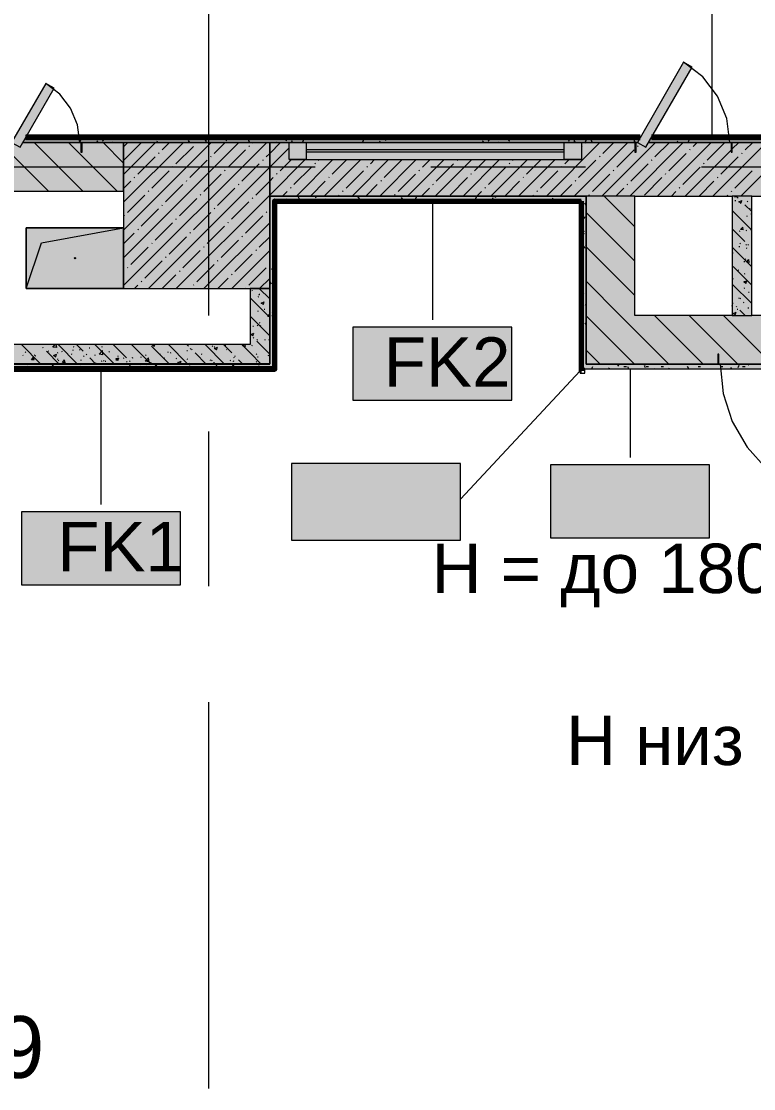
# Model space of a CAD drawing. Header units: millimetres. Extents: x -3817 to 677485, y -22715 to 103890.
# Drawn here: x 25383 to 28391, y 5926 to 10308 of the extents above; entities that cross this region are included whole.
import ezdxf

# ---------------------------------------------------------------- set-up
doc = ezdxf.new("R2010")
doc.units = ezdxf.units.MM
doc.layers.add('PDF _Геометрия', color=7, linetype='Continuous', true_color=0x1d1d1d)
doc.layers.add('PDF _Сплошная заливка', color=7, linetype='Continuous', true_color=0xffffff)
doc.layers.add('PDF _Текст', color=7, linetype='Continuous')
doc.styles.add('PDF GOST-Common', font='arial.ttf')

msp = doc.modelspace()

# ---------------------------------------------------------------- hatches: boundary and pattern name
at = {"layer": 'PDF _Сплошная заливка', "transparency": 33554559}
h = msp.add_hatch(color=256, dxfattribs=at)
h.paths.add_polyline_path([(28953.3, 9811.3), (30803.3, 9811.3), (30803.3, 9831.4), (27971, 9831.4), (27959.5, 9811.3), (28404, 9811.3)], flags=0)
h.paths.add_polyline_path([(27913.3, 9811.3), (27924.8, 9831.4), (25401, 9831.4), (25389.5, 9811.3), (27908.3, 9811.3)], flags=0)
h.paths.add_polyline_path([(32453.3, 9831.4), (32453.3, 9831.4), (33232.3, 9820.2)], flags=0)
h.paths.add_polyline_path([(38594.1, 9811.3), (38733.2, 9811.3), (38733.2, 9831.4), (32453.3, 9831.4), (32453.3, 9811.3), (38233.3, 9811.3)], flags=0)
h.paths.add_polyline_path([(25343.3, 9811.3), (25354.8, 9831.4), (24398, 9831.4), (24398, 9811.3), (25338.3, 9811.3)], flags=0)
h.paths.add_polyline_path([(22153.3, 9811.3), (22753, 9811.3), (22753, 9831.4), (20509.1, 9831.4), (20509.1, 9821.4), (20453.3, 9821.4), (20453.3, 9811.3), (21610.5, 9811.3)], flags=0)
for points in [[(25333.3, 9611.4), (25803.3, 9611.4), (25803.3, 9811.3), (25633.3, 9811.3), (25633.3, 9771.3), (25628.3, 9771.3), (25628.3, 9811.3), (25389.5, 9811.3), (25377.9, 9791.4), (25343.3, 9811.3), (25338.3, 9811.3), (25338.3, 9771.3), (25333.3, 9771.3), (25333.3, 9811.3), (24398, 9811.3), (24398, 9611.4), (25253.3, 9611.4)], [(26403.3, 9591.3), (29453, 9591.3), (29453, 9811.3), (28303.3, 9811.3), (28303.3, 9771.3), (28298.3, 9771.3), (28298.3, 9811.3), (27959.5, 9811.3), (27947.9, 9791.4), (27913.3, 9811.3), (27908.3, 9811.3), (27908.3, 9771.3), (27903.3, 9771.3), (27903.3, 9811.3), (27683.3, 9811.3), (27683.3, 9741.4), (26483.3, 9741.4), (26483.3, 9811.3), (26403.3, 9811.3)], [(27045.3, 9741.4), (27683.3, 9741.4), (27683.3, 9811.3), (26483.3, 9811.3), (26483.3, 9741.4), (26880.5, 9741.4)], [(26423.3, 9571.4), (27683.3, 9571.4), (27683.3, 9591.3), (26403.3, 9591.3), (26403.3, 9571.4)], [(27683.3, 8901.3), (27703.3, 8901.3), (27703.3, 9591.3), (27683.3, 9591.3), (27683.3, 9101.3)], [(28303.3, 9101.3), (28383.3, 9101.3), (28383.3, 9591.3), (28303.3, 9591.3), (28303.3, 9489.8)], [(25686.6, 9211.3), (25803.3, 9211.3), (25803.3, 9461.3), (25403.3, 9461.3), (25403.3, 9211.3)], [(26403.3, 8901.3), (26403.3, 9211.3), (26323.3, 9211.3), (26323.3, 8902.4), (26402.3, 8902.4)], [(28404, 8901.3), (28787.1, 8901.3), (28798.6, 8921.4), (28833.3, 8901.3), (28838.3, 8901.3), (28838.3, 8941.4), (28843.3, 8941.4), (28843.3, 8901.3), (29653, 8901.3), (29653, 9101.3), (27703.3, 9101.3), (27703.3, 8901.3), (28243.3, 8901.3), (28243.3, 8941.4), (28248.3, 8941.4), (28248.3, 8901.3)], [(25803.3, 8901.3), (26323.3, 8901.3), (26323.3, 8981.4), (25253.3, 8981.4), (25253.3, 8901.3), (25686.6, 8901.3)], [(26323.3, 8882.3), (26403.3, 8882.3), (26402.3, 8902.4), (25233.3, 8901.3), (25233.3, 8882.3), (26288.8, 8882.3)]]:
    msp.add_hatch(color=256, dxfattribs=at).paths.add_polyline_path(points)
h = msp.add_hatch(color=256, dxfattribs=at)
h.paths.add_polyline_path([(28821.7, 8881.3), (29633, 8881.3), (29633, 8901.3), (28833.3, 8901.3), (28826.5, 8889.7)], flags=0)
h.paths.add_polyline_path([(27683.3, 8881.3), (28775.5, 8881.3), (28787.1, 8901.3), (27683.3, 8901.3), (27683.3, 8894.7)], flags=0)

# ---------------------------------------------------------------- linework, layer by layer
at = {"layer": 'PDF _Геометрия', "color": 253, "lineweight": 9, "true_color": 0xaaaaaa}
for points in [[(26153.3, 9101), (26153.3, 10688.5)], [(28293.3, 9811.3), (28280.3, 9909.7), (28242.4, 10001.4), (28182, 10080.1), (28103.3, 10140.4)], [(25623.3, 9811.3), (25613.7, 9883.8), (25585.7, 9951.4), (25541.3, 10009.3), (25483.3, 10053.8)], [(27683.3, 9811.3), (26483.3, 9811.3)], [(27613.3, 9781.4), (26553.3, 9781.4)], [(26483.3, 9741.4), (27683.3, 9741.4)], [(27613.3, 9771.3), (26553.3, 9771.3)], [(25001.9, 9711.4), (26589.4, 9711.4)], [(27065.6, 9711.4), (27700.6, 9711.4)], [(28176.9, 9711.4), (29764.4, 9711.4)], [(28253.3, 8901.3), (28265.9, 8780.8), (28303.4, 8665.4), (28364, 8560.4), (28445.2, 8470.3), (28543.3, 8399.1)], [(26153.3, 7989.8), (26153.3, 8624.8)], [(26153.3, 5926), (26153.3, 7513.5)]]:
    msp.add_lwpolyline(points, dxfattribs=at)
at = {"layer": 'PDF _Геометрия', "color": 7, "lineweight": 9}
for points in [[(28220.3, 9831.8), (28220.3, 10408.6)], [(26423.3, 9571.4), (27683.3, 9571.4)], [(27071.8, 9570.8), (27071.8, 9082.9)], [(27903.3, 9591.3), (27703.3, 9591.3)], [(28383.3, 9591.3), (28303.3, 9591.3)], [(25403.3, 9211.3), (25465.8, 9398.8), (25803.3, 9461.3)], [(28303.3, 9101.3), (28383.3, 9101.3)], [(25710.2, 8880.8), (25710.2, 8325)], [(27678.3, 8873.4), (27186.6, 8346)], [(27683.3, 8881.3), (28775.5, 8881.3)], [(27883.4, 8877.3), (27883.4, 8518)]]:
    msp.add_lwpolyline(points, dxfattribs=at)
at = {"layer": 'PDF _Геометрия', "color": 253, "lineweight": 13, "true_color": 0xaaaaaa}
for points in [[(28103.3, 10140.4), (27913.3, 9811.3), (27947.9, 9791.4), (28137.9, 10120.4)], [(25483.3, 10053.8), (25343.3, 9811.3), (25377.9, 9791.4), (25517.9, 10033.8)], [(25628.3, 9771.3), (25633.3, 9771.3), (25633.3, 9811.3), (25628.3, 9811.3)], [(26553.3, 9811.3), (26553.3, 9741.4), (26483.3, 9741.4), (26483.3, 9811.3)], [(27683.3, 9811.3), (27683.3, 9741.4), (27613.3, 9741.4), (27613.3, 9811.3)], [(27908.3, 9771.3), (27908.3, 9811.3), (27903.3, 9811.3), (27903.3, 9771.3)], [(28298.3, 9771.3), (28303.3, 9771.3), (28303.3, 9811.3), (28298.3, 9811.3)], [(28248.3, 8941.4), (28243.3, 8941.4), (28243.3, 8901.3), (28248.3, 8901.3)]]:
    msp.add_lwpolyline(points, close=True, dxfattribs=at)
at = {"layer": 'PDF _Геометрия', "color": 9, "lineweight": 9, "true_color": 0xc0c0c0}
for points in [[(27924.8, 9831.4), (25401, 9831.4)], [(30053, 9611.4), (30803.3, 9611.4), (30803.3, 9811.3), (30803.3, 9831.4), (27971, 9831.4)], [(25233.3, 9591.3), (25233.3, 8902.4), (25233.3, 8882.3), (26403.3, 8882.3), (26423.3, 8882.3), (26423.3, 9570.4)], [(27683.3, 9570.4), (27683.3, 8901.3), (27683.3, 8881.3)]]:
    msp.add_lwpolyline(points, dxfattribs=at)
at = {"layer": 'PDF _Геометрия', "color": 231, "lineweight": 70, "true_color": 0xff80c0}
for points in [[(25401, 9831.4), (27924.8, 9831.4)], [(27925.4, 9832.4), (25401.6, 9832.4)], [(27971, 9831.4), (30803.3, 9831.4), (30803.3, 9832.4), (27971.6, 9832.4)], [(24398, 9591.3), (24398, 9590.3), (25232.3, 9590.3), (25232.3, 8881.3), (25232.3, 8880.3), (26423.3, 8880.3), (26424.3, 8880.3), (26424.3, 9570.4), (26423.3, 9570.4), (26423.3, 8881.3), (25233.3, 8881.3), (25233.3, 9591.3)], [(27682.3, 9570.4), (27682.3, 8873.4), (27683.3, 8873.4)], [(27683.3, 8881.3), (27683.3, 9570.4)]]:
    msp.add_lwpolyline(points, dxfattribs=at)
at = {"layer": 'PDF _Геометрия', "color": 253, "lineweight": 9, "true_color": 0x9b9b9b}
for points in [[(25422.1, 9831.4), (25418.5, 9825.2)], [(25610.4, 9823.6), (25606, 9831.4)], [(25627.6, 9821.6), (25622.6, 9812.9)], [(25678.4, 9827.7), (25676.3, 9831.4)], [(25695.7, 9817.6), (25692.1, 9811.3)], [(25720.1, 9816.6), (25715.1, 9825.3)], [(25774, 9831.4), (25773.9, 9831.2)], [(25844.4, 9831.4), (25842, 9827.1)], [(25856.1, 9824.7), (25852.3, 9831.4)], [(26033.8, 9821.7), (26028.8, 9830.4)], [(26075, 9811.3), (26070.5, 9819.3)], [(26143.5, 9814.7), (26138.5, 9823.4)], [(26228.8, 9826.5), (26223.8, 9817.8)], [(26266.8, 9831.4), (26265.4, 9829)], [(26321.2, 9811.7), (26316.2, 9820.4)], [(26415.7, 9831), (26415.4, 9831.4)], [(26474.5, 9825.4), (26469.5, 9816.7)], [(26497.4, 9811.3), (26493.9, 9817.4)], [(26542.6, 9821.4), (26537.5, 9812.6)], [(26689.1, 9831.4), (26688.8, 9830.9)], [(26788.3, 9820.3), (26783.3, 9811.5)], [(26839.1, 9829.1), (26837.8, 9831.4)], [(26880.7, 9817.9), (26875.7, 9826.7)], [(27075.7, 9830.3), (27070.6, 9821.6)], [(27194.5, 9823.1), (27189.7, 9831.4)], [(27262.5, 9827.2), (27260.1, 9831.4)], [(27279.8, 9818.1), (27275.9, 9811.3)], [(27304.2, 9816), (27299.1, 9824.8)], [(27321.4, 9829.2), (27316.4, 9820.5)], [(27389.4, 9825.1), (27384.4, 9816.4)], [(27440.2, 9824.2), (27436.1, 9831.4)], [(27617.9, 9821.2), (27612.9, 9829.9)], [(27635.2, 9824.1), (27630.1, 9815.3)], [(27658.8, 9811.3), (27654.5, 9818.8)], [(27703.2, 9820), (27698.2, 9811.3)], [(27727.6, 9814.2), (27722.6, 9822.9)], [(27905.2, 9811.3), (27900.3, 9819.9)], [(27920.9, 9831.4), (27917.5, 9825.4)], [(27999.7, 9830.5), (27999.2, 9831.4)], [(28081.2, 9811.3), (28078, 9816.9)], [(28126.6, 9821.9), (28121.6, 9813.2)], [(28167.3, 9831.4), (28163.2, 9824.3)], [(28236.3, 9828.9), (28231.3, 9820.2)], [(25758.3, 9811.3), (25756.7, 9814.1)], [(25941.4, 9816.5), (25938.5, 9811.3)], [(26009.4, 9812.4), (26008.9, 9811.3)], [(26180.6, 9811.3), (26180.1, 9812.2)], [(26432.9, 9814.3), (26431.2, 9811.3)], [(26856.3, 9816.2), (26853.5, 9811.3)], [(27342.1, 9811.3), (27340.8, 9813.6)], [(27764.4, 9811.3), (27764.2, 9811.7)], [(26405.4, 9583.8), (26403.3, 9580.1)], [(26473.4, 9579.7), (26468.6, 9571.4)], [(26484.8, 9589.3), (26483.6, 9591.3)], [(26526.4, 9578.2), (26521.4, 9586.9)], [(26594.4, 9582.3), (26589.4, 9591)], [(26620.9, 9591.3), (26619.7, 9589.2)], [(26635.9, 9571.4), (26631.1, 9579.8)], [(26719.2, 9578.6), (26715, 9571.4)], [(26772.1, 9579.3), (26767.1, 9588)], [(26787.2, 9574.5), (26785.4, 9571.4)], [(26949.9, 9576.3), (26944.8, 9585)], [(26987.9, 9571.4), (26986.5, 9573.8)], [(27006.5, 9588.7), (27001.5, 9580)], [(27043.3, 9591.3), (27043.1, 9591.1)], [(27058.3, 9571.4), (27054.5, 9577.9)], [(27210.6, 9576.4), (27207.7, 9571.4)], [(27234.3, 9571.4), (27232.2, 9574.9)], [(27252.3, 9587.6), (27247.2, 9578.9)], [(27320.3, 9583.5), (27315.3, 9574.8)], [(27331.7, 9585.6), (27328.3, 9591.3)], [(27410.2, 9571.4), (27409.9, 9571.9)], [(27566, 9582.4), (27561, 9573.7)], [(27634.1, 9578.3), (27630, 9571.4)], [(27645.4, 9590.7), (27645.1, 9591.3)], [(27683.3, 9561.8), (27685.3, 9561.8)], [(27702.3, 9553.2), (27697.3, 9561.9)], [(26405.6, 9543.6), (26403.3, 9547.7)], [(26403.3, 9531.4), (26405.2, 9531.4)], [(27691.1, 9511.5), (27686.1, 9520.3)], [(26423.3, 9492.8), (26422.7, 9491.8)], [(27698, 9506.2), (27693, 9497.5)], [(26423.3, 9452), (26419.9, 9457.9)], [(27683.3, 9439.9), (27685.3, 9439.9)], [(27693.9, 9438.2), (27688.9, 9429.5)], [(27695.2, 9443.5), (27690.2, 9452.2)], [(26403.3, 9409.4), (26405.2, 9409.4)], [(27699.3, 9375.5), (27694.3, 9384.2)], [(27703.3, 9393.4), (27700.1, 9387.8)], [(26404.3, 9338.1), (26403.3, 9336.3)], [(27683.3, 9348.5), (27685.3, 9348.5)], [(27688.2, 9333.8), (27683.3, 9342.3)], [(26415.5, 9296.4), (26410.4, 9287.7)], [(26403.3, 9287.5), (26405.2, 9287.5)], [(26410.8, 9229.9), (26405.7, 9238.6)], [(27683.3, 9226.5), (27685.3, 9226.5)], [(26403.3, 9196.1), (26405.2, 9196.1)], [(26422.5, 9186.7), (26417.5, 9178)], [(27685.2, 9156.1), (27683.3, 9159.4)], [(27692.8, 9192.4), (27687.8, 9183.7)], [(26418.4, 9118.7), (26413.4, 9110)], [(27703.3, 9149.5), (27699, 9142.1)], [(26403.3, 9074.1), (26405.2, 9074.1)], [(26418.9, 9093.8), (26413.9, 9102.5)], [(27683.3, 9104.6), (27685.3, 9104.6)], [(27703.3, 9063.8), (27699.5, 9070.4)], [(27683.3, 9013.2), (27685.3, 9013.2)], [(26403.3, 8952.2), (26405.2, 8952.2)], [(25474.6, 8900.6), (25473.6, 8902.4)], [(25516.3, 8889.4), (25511.2, 8898.1)], [(25624.8, 8902.4), (25622.3, 8898)], [(25830, 8894.6), (25825.6, 8902.4)], [(25871.2, 8902.4), (25868.1, 8896.9)], [(25898.1, 8898.7), (25895.9, 8902.4)], [(25941.1, 8901.6), (25936.1, 8892.9)], [(26075.8, 8895.7), (26071.9, 8902.4)], [(26186.9, 8900.5), (26181.8, 8891.8)], [(26253.5, 8892.7), (26248.5, 8901.4)], [(27837.6, 8892.2), (27832.5, 8900.9)], [(27876.7, 8901.3), (27875.6, 8899.3)], [(27947.1, 8901.3), (27943.6, 8895.3)], [(28369.5, 8901.3), (28367, 8897.1)], [(25408, 8892.6), (25403, 8883.9)], [(25480.7, 8891.3), (25490.8, 8891.3)], [(25572.1, 8891.3), (25582.2, 8891.3)], [(25663.6, 8891.3), (25673.6, 8891.3)], [(25789.8, 8883.3), (25789.2, 8882.3)], [(25831.5, 8894.5), (25826.4, 8885.8)], [(25846.5, 8891.3), (25856.5, 8891.3)], [(25939.7, 8887.5), (25934.7, 8896.2)], [(25937.9, 8891.3), (25948, 8891.3)], [(25977.9, 8882.3), (25976.3, 8885.1)], [(25998.9, 8891.3), (26008.9, 8891.3)], [(26151.3, 8891.3), (26161.3, 8891.3)], [(26242.7, 8891.3), (26252.8, 8891.3)], [(26254.9, 8896.4), (26249.9, 8887.7)], [(26294.6, 8882.3), (26290.1, 8890.2)], [(26334.1, 8891.3), (26344.2, 8891.3)], [(26363.2, 8885.6), (26358.1, 8894.3)], [(26400.2, 8882.3), (26399.8, 8883.2)], [(27683.3, 8891.3), (27685.3, 8891.3)], [(27729.3, 8889.8), (27724.4, 8881.3)], [(27797.3, 8885.7), (27794.8, 8881.3)], [(27858.1, 8891.3), (27868.2, 8891.3)], [(27879, 8881.3), (27874.2, 8889.7)], [(27947.2, 8885.1), (27942.2, 8893.8)], [(27949.6, 8891.3), (27959.6, 8891.3)], [(27984.6, 8881.3), (27983.8, 8882.7)], [(28010.5, 8891.3), (28020.6, 8891.3)], [(28043.1, 8884.6), (28041.2, 8881.3)], [(28124.9, 8882.1), (28119.9, 8890.8)], [(28162.9, 8891.3), (28173, 8891.3)], [(28254.4, 8891.3), (28264.4, 8891.3)], [(28301.3, 8881.3), (28297.6, 8887.8)], [(28330.4, 8894.7), (28325.4, 8886)], [(28345.8, 8891.3), (28355.9, 8891.3)]]:
    msp.add_lwpolyline(points, dxfattribs=at)
at = {"layer": 'PDF _Геометрия', "color": 9, "lineweight": 9, "true_color": 0xc0c0c0}
for points in [[(25233.3, 9611.4), (25253.3, 9611.4), (25253.3, 8981.4), (25253.3, 8901.3), (26323.3, 8901.3), (26403.3, 8901.3), (26403.3, 9211.3), (26323.3, 9211.3), (26323.3, 8981.4), (25333.3, 8981.4), (25333.3, 9611.4), (25803.3, 9611.4), (25803.3, 9811.3), (25389.5, 9811.3), (26403.3, 9811.3), (26403.3, 9591.3), (26403.3, 9571.4), (26403.3, 8902.4), (25253.3, 8902.4), (25253.3, 9611.4)], [(27703.3, 8901.3), (28787.1, 8901.3), (27703.3, 8901.3), (27703.3, 9591.3), (27683.3, 9591.3), (27703.3, 9591.3), (27703.3, 9101.3)], [(27903.3, 9591.3), (28303.3, 9591.3), (28303.3, 9101.3), (27903.3, 9101.3)], [(28953.3, 9101.3), (28383.3, 9101.3), (28383.3, 9591.3), (28953.3, 9591.3)]]:
    msp.add_lwpolyline(points, close=True, dxfattribs=at)
at = {"layer": 'PDF _Геометрия', "lineweight": 9}
for points in [[(25635.9, 9611.4), (25435.9, 9811.3)], [(25777.3, 9611.4), (25577.3, 9811.3)], [(25803.3, 9726.8), (25718.7, 9811.3)], [(25803.3, 9793.7), (25820.9, 9811.3)], [(25803.3, 9679.7), (25934.9, 9811.3)], [(25803.3, 9565.6), (26049, 9811.3)], [(25803.3, 9451.6), (26163, 9811.3)], [(25803.3, 9337.5), (26277.1, 9811.3)], [(25803.3, 9223.5), (26391.1, 9811.3)], [(25804.6, 9738), (25875.8, 9809.3)], [(25905.2, 9211.3), (26403.3, 9709.4), (26483.3, 9789.4)], [(25961.4, 9780.7), (25992, 9811.3)], [(26018.4, 9723.7), (26089.7, 9795)], [(26103.9, 9809.3), (26106, 9811.3)], [(26175.2, 9766.5), (26220.1, 9811.3)], [(26232.2, 9709.5), (26303.5, 9780.7)], [(26317.8, 9795), (26320.1, 9797.4)], [(26332, 9809.3), (26334.1, 9811.3)], [(26389.1, 9752.2), (26403.3, 9766.4), (26448.2, 9811.3)], [(27539.7, 9591.3), (27759.7, 9811.3)], [(27653.8, 9591.3), (27873.8, 9811.3)], [(27683.3, 9791.9), (27686.4, 9795)], [(27700.6, 9809.3), (27702.7, 9811.3)], [(27767.8, 9591.3), (27987.8, 9811.3)], [(27771.9, 9766.5), (27816.8, 9811.3)], [(27828.9, 9709.5), (27900.2, 9780.7)], [(27881.9, 9591.3), (28101.9, 9811.3)], [(27914.5, 9795), (27916.8, 9797.4)], [(27985.7, 9752.2), (28044.9, 9811.3)], [(27995.9, 9591.3), (28215.9, 9811.3)], [(28110, 9591.3), (28298.3, 9779.6)], [(28128.3, 9780.7), (28130.7, 9783.1)], [(28142.6, 9795), (28158.9, 9811.3)], [(28199.6, 9738), (28270.9, 9809.3)], [(28224, 9591.3), (28444, 9811.3)], [(28303.3, 9784.6), (28330, 9811.3)], [(28338.1, 9591.3), (28558.1, 9811.3)], [(28356.4, 9780.7), (28387, 9811.3)], [(25494.4, 9611.4), (25334.4, 9771.3)], [(25861.6, 9681), (25932.9, 9752.2)], [(25947.1, 9766.5), (25949.5, 9768.9)], [(26019.2, 9211.3), (26403.3, 9595.4), (26549.2, 9741.4)], [(26075.4, 9666.7), (26146.7, 9738)], [(26161, 9752.2), (26163.3, 9754.6)], [(26374.8, 9738), (26377.2, 9740.4)], [(26446.1, 9695.2), (26492.2, 9741.4)], [(26513.3, 9591.3), (26663.3, 9741.4)], [(26602.9, 9738), (26606.3, 9741.4)], [(26627.3, 9591.3), (26777.3, 9741.4)], [(26659.9, 9681), (26720.3, 9741.4)], [(26741.4, 9591.3), (26891.4, 9741.4)], [(26816.7, 9723.7), (26834.4, 9741.4)], [(26855.4, 9591.3), (27005.4, 9741.4)], [(26873.8, 9666.7), (26945, 9738)], [(26969.5, 9591.3), (27119.5, 9741.4)], [(27030.6, 9709.5), (27062.5, 9741.4)], [(27083.5, 9591.3), (27233.5, 9741.4)], [(27173.1, 9738), (27175.5, 9740.4)], [(27197.6, 9591.3), (27347.6, 9741.4)], [(27244.4, 9695.2), (27290.6, 9741.4)], [(27311.6, 9591.3), (27461.6, 9741.4)], [(27401.2, 9738), (27404.6, 9741.4)], [(27425.7, 9591.3), (27575.7, 9741.4)], [(27458.3, 9681), (27518.7, 9741.4)], [(27615.1, 9723.7), (27632.7, 9741.4)], [(27672.1, 9666.7), (27743.4, 9738)], [(27757.6, 9752.2), (27760, 9754.6)], [(27971.5, 9738), (27973.9, 9740.4)], [(28042.8, 9695.2), (28114, 9766.5)], [(28256.6, 9681), (28327.9, 9752.2)], [(28342.1, 9766.5), (28344.5, 9768.9)], [(25918.6, 9623.9), (25989.9, 9695.2)], [(26004.1, 9709.5), (26006.5, 9711.8)], [(26218, 9695.2), (26220.4, 9697.6)], [(26289.3, 9652.4), (26360.5, 9723.7)], [(26503.1, 9638.2), (26574.4, 9709.5)], [(26588.6, 9723.7), (26591, 9726.1)], [(26716.9, 9623.9), (26788.2, 9695.2)], [(26802.5, 9709.5), (26804.9, 9711.8)], [(27016.3, 9695.2), (27018.7, 9697.6)], [(27087.6, 9652.4), (27158.9, 9723.7)], [(27301.4, 9638.2), (27372.7, 9709.5)], [(27387, 9723.7), (27389.4, 9726.1)], [(27515.3, 9623.9), (27586.6, 9695.2)], [(27600.8, 9709.5), (27603.2, 9711.8)], [(27814.7, 9695.2), (27817, 9697.6)], [(27886, 9652.4), (27957.2, 9723.7)], [(28099.8, 9638.2), (28171.1, 9709.5)], [(28185.3, 9723.7), (28187.7, 9726.1)], [(28313.6, 9623.9), (28384.9, 9695.2)], [(25803.3, 9622.6), (25833.1, 9652.4)], [(25847.3, 9666.7), (25849.7, 9669.1)], [(26061.2, 9652.4), (26063.5, 9654.8)], [(26132.4, 9609.7), (26203.7, 9681)], [(26346.3, 9595.4), (26403.3, 9652.4), (26417.6, 9666.7)], [(26431.8, 9681), (26434.2, 9683.3)], [(26570.3, 9591.3), (26631.4, 9652.4)], [(26645.7, 9666.7), (26648, 9669.1)], [(26859.5, 9652.4), (26861.9, 9654.8)], [(26930.8, 9609.7), (27002.1, 9681)], [(27144.6, 9595.4), (27215.9, 9666.7)], [(27230.2, 9681), (27232.5, 9683.3)], [(27368.7, 9591.3), (27429.8, 9652.4)], [(27444, 9666.7), (27446.4, 9669.1)], [(27657.9, 9652.4), (27660.2, 9654.8)], [(27729.1, 9609.7), (27800.4, 9681)], [(27943, 9595.4), (28014.3, 9666.7)], [(28028.5, 9681), (28030.9, 9683.3)], [(28167, 9591.3), (28228.1, 9652.4)], [(28242.4, 9666.7), (28244.7, 9669.1)], [(25904.3, 9609.7), (25906.7, 9612)], [(25975.6, 9566.9), (26046.9, 9638.2)], [(26118.2, 9595.4), (26120.6, 9597.8)], [(26189.5, 9552.7), (26260.7, 9623.9)], [(26275, 9638.2), (26277.4, 9640.6)], [(26456.3, 9591.3), (26474.6, 9609.7)], [(26488.8, 9623.9), (26491.2, 9626.3)], [(26702.7, 9609.7), (26705.1, 9612)], [(26798.4, 9591.3), (26845.3, 9638.2)], [(26916.5, 9595.4), (26918.9, 9597.8)], [(27026.5, 9591.3), (27059.1, 9623.9)], [(27073.3, 9638.2), (27075.7, 9640.6)], [(27254.6, 9591.3), (27272.9, 9609.7)], [(27287.2, 9623.9), (27289.6, 9626.3)], [(27501, 9609.7), (27503.4, 9612)], [(27596.8, 9591.3), (27643.6, 9638.2)], [(27714.9, 9595.4), (27717.2, 9597.8)], [(27824.9, 9591.3), (27857.4, 9623.9)], [(27871.7, 9638.2), (27874.1, 9640.6)], [(28053, 9591.3), (28071.3, 9609.7)], [(28085.5, 9623.9), (28087.9, 9626.3)], [(28299.4, 9609.7), (28301.7, 9612)], [(25818.8, 9524.1), (25890.1, 9595.4)], [(25961.4, 9552.7), (25963.7, 9555)], [(26032.7, 9509.9), (26103.9, 9581.2)], [(26246.5, 9495.6), (26317.8, 9566.9)], [(26332, 9581.2), (26334.4, 9583.5)], [(26684.4, 9591.3), (26688.4, 9595.4)], [(27482.7, 9591.3), (27486.8, 9595.4)], [(27903.3, 9465.3), (27777.2, 9591.3)], [(28281.1, 9591.3), (28285.1, 9595.4)], [(25804.6, 9509.9), (25806.9, 9512.3)], [(25875.8, 9467.1), (25947.1, 9538.4)], [(26089.7, 9452.9), (26161, 9524.1)], [(26175.2, 9538.4), (26177.6, 9540.8)], [(26389.1, 9524.1), (26391.4, 9526.5)], [(27903.3, 9323.8), (27703.3, 9523.8)], [(25932.9, 9410.1), (26004.1, 9481.4)], [(26018.4, 9495.6), (26020.8, 9498)], [(26133.3, 9211.3), (26403.3, 9481.3)], [(26146.7, 9395.8), (26218, 9467.1)], [(26232.2, 9481.4), (26234.6, 9483.7)], [(26303.5, 9438.6), (26374.8, 9509.9)], [(25803.3, 9394.5), (25847.3, 9438.6)], [(25861.6, 9452.9), (25863.9, 9455.2)], [(25989.9, 9353.1), (26061.2, 9424.3)], [(26075.4, 9438.6), (26077.8, 9441)], [(26289.3, 9424.3), (26291.6, 9426.7)], [(26360.5, 9381.6), (26403.3, 9424.3)], [(25833.1, 9310.3), (25904.3, 9381.6)], [(25918.6, 9395.8), (25921, 9398.2)], [(26132.4, 9381.6), (26134.8, 9383.9)], [(26203.7, 9338.8), (26275, 9410.1)], [(27903.3, 9182.4), (27703.3, 9382.4)], [(25975.6, 9338.8), (25978, 9341.2)], [(26046.9, 9296), (26118.2, 9367.3)], [(26247.3, 9211.3), (26403.3, 9367.3)], [(26260.7, 9281.8), (26332, 9353.1)], [(26346.3, 9367.3), (26348.7, 9369.7)], [(25818.8, 9296), (25821.2, 9298.4)], [(25890.1, 9253.3), (25961.4, 9324.6)], [(26103.9, 9239), (26175.2, 9310.3)], [(26189.5, 9324.6), (26191.8, 9326.9)], [(26317.8, 9224.8), (26389.1, 9296)], [(25803.3, 9280.5), (25804.6, 9281.8)], [(25962.2, 9211.3), (26018.4, 9267.5)], [(26032.7, 9281.8), (26035, 9284.2)], [(26190.3, 9211.3), (26232.2, 9253.3)], [(26246.5, 9267.5), (26248.9, 9269.9)], [(26361.4, 9211.3), (26403.3, 9253.2)], [(25848.2, 9211.3), (25861.6, 9224.8)], [(25875.8, 9239), (25878.2, 9241.4)], [(26089.7, 9224.8), (26092, 9227.1)], [(26304.4, 9211.3), (26305.9, 9212.9)], [(28042.9, 8901.3), (27842.9, 9101.3), (27703.3, 9241)], [(27901.5, 8901.3), (27703.3, 9099.6)], [(28184.3, 8901.3), (27984.3, 9101.3)], [(28325.8, 8901.3), (28125.8, 9101.3)], [(28467.2, 8901.3), (28267.2, 9101.3)], [(27760.1, 8901.3), (27703.3, 8958.2)]]:
    msp.add_lwpolyline(points, dxfattribs=at)
at = {"layer": 'PDF _Геометрия', "color": 7, "lineweight": 9}
for points in [[(26403.3, 9811.3), (25803.3, 9811.3), (25803.3, 9211.3), (26403.3, 9211.3)], [(27913.3, 9811.3), (26403.3, 9811.3)], [(29453, 9811.3), (27959.5, 9811.3)], [(26403.3, 9591.3), (27683.3, 9591.3)], [(25803.3, 9461.3), (25803.3, 9211.3), (25403.3, 9211.3), (25403.3, 9461.3)], [(25803.3, 9461.3), (25403.3, 9461.3), (25403.3, 9211.3), (25803.3, 9211.3)], [(27398.4, 9052.8), (26745.3, 9052.8), (26745.3, 8752.8), (27398.4, 8752.8)], [(27186.6, 8493.5), (26492.6, 8493.5), (26492.6, 8178.2), (27186.6, 8178.2)], [(27186.6, 8493.5), (26492.6, 8493.5), (26492.6, 8178.2), (27186.6, 8178.2)], [(28210, 8487.9), (27556.9, 8487.9), (27556.9, 8187.9), (28210, 8187.9)], [(26036.7, 8294.9), (25383.6, 8294.9), (25383.6, 7994.9), (26036.7, 7994.9)]]:
    msp.add_lwpolyline(points, close=True, dxfattribs=at)
at = {"layer": 'PDF _Геометрия', "color": 96, "lineweight": 9, "true_color": 0x008000}
msp.add_lwpolyline([(27683.3, 9570.4), (27683.3, 9571.4), (26423.3, 9571.4), (26423.3, 9570.4)], dxfattribs=at)
at = {"layer": 'PDF _Геометрия', "color": 96, "lineweight": 70, "true_color": 0x008000}
msp.add_lwpolyline([(26423.3, 9570.4), (27682.3, 9570.4)], dxfattribs=at)
at = {"layer": 'PDF _Геометрия', "color": 231, "lineweight": 9, "true_color": 0xff80c0}
msp.add_lwpolyline([(27683.3, 9570.4), (27682.3, 9570.4)], dxfattribs=at)
at = {"layer": 'PDF _Геометрия', "color": 252, "lineweight": 9, "true_color": 0x878787}
for points in [[(28323.6, 9586.4), (28313, 9587.3), (28316.3, 9591.3)], [(28314.1, 9573), (28317.4, 9573.4)], [(28327.4, 9583), (28319.1, 9591.3)], [(28323.6, 9586.4), (28322.7, 9591.3)], [(28339.3, 9561.8), (28330.5, 9567.8), (28342.9, 9572.5)], [(28335.9, 9563.8), (28338.8, 9562)], [(28339.3, 9561.8), (28342.9, 9572.5)], [(28342.5, 9567.9), (28340, 9570.4)], [(28383.3, 9527.1), (28355.1, 9555.3)], [(28364.9, 9567.7), (28367.5, 9569.7)], [(28383.3, 9451.7), (28303.3, 9531.7)], [(28362.7, 9508.5), (28365.4, 9510.5)], [(28373.4, 9539.9), (28376.3, 9538.1)], [(28379.6, 9517.7), (28382.9, 9518.1)], [(28303.3, 9471.7), (28303.4, 9471.6)], [(28355.1, 9404.5), (28303.3, 9456.3)], [(28332.8, 9447.5), (28336.2, 9448)], [(28348.3, 9452.7), (28337.6, 9453.6), (28346.2, 9463.8)], [(28348.3, 9452.6), (28346.2, 9463.8)], [(28360.6, 9449.3), (28363.2, 9451.3)], [(28377.4, 9453.4), (28380.7, 9453.8)], [(28383.3, 9300.8), (28303.3, 9380.8)], [(28330.6, 9383.3), (28333.9, 9383.7)], [(28334.9, 9397.5), (28337.3, 9395.2)], [(28358.4, 9390.1), (28361.1, 9392.2)], [(28360.9, 9378.6), (28363.7, 9376.8)], [(28370.1, 9389.4), (28367.6, 9391.9)], [(28303.4, 9358.7), (28306.3, 9356.9)], [(28383.3, 9376.3), (28382.7, 9376.8)], [(28382.7, 9225.9), (28307.3, 9301.4)], [(28351.1, 9322), (28354.5, 9322.4)], [(28356.2, 9330.9), (28358.9, 9333)], [(28372.9, 9318.9), (28362.3, 9319.9), (28370.9, 9330.1)], [(28372.9, 9318.9), (28370.9, 9330.1)], [(28304.4, 9251.9), (28307.7, 9252.3)], [(28325.5, 9288.2), (28328.3, 9286.4)], [(28354.1, 9271.7), (28356.7, 9273.8)], [(26329.5, 9204.5), (26331.9, 9202.2)], [(26403.3, 9168.6), (26360.5, 9211.3)], [(28383.3, 9149.9), (28303.3, 9229.9)], [(28358.9, 9232.3), (28350.1, 9238.3), (28362.5, 9243.1)], [(28351.9, 9212.5), (28354.6, 9214.6)], [(28358.9, 9232.3), (28362.5, 9243.1)], [(26398.8, 9097.7), (26323.4, 9173.1)], [(26356.6, 9177.3), (26359.3, 9179.3)], [(26357.2, 9187.2), (26360, 9185.4)], [(26360.1, 9187.8), (26363.4, 9188.2)], [(28328.4, 9173.5), (28331.2, 9171.7)], [(28334.3, 9172.4), (28336.8, 9170.1)], [(28369.9, 9196.5), (28373.2, 9197)], [(26354.5, 9118.1), (26357.1, 9120.1)], [(26377.6, 9145.7), (26368.8, 9151.7), (26381.2, 9156.5)], [(26377.6, 9145.7), (26381.2, 9156.5)], [(26380.7, 9126.5), (26384, 9127)], [(28307.3, 9150.5), (28303.3, 9154.5)], [(28304, 9135.3), (28303.3, 9141.4)], [(28303.3, 9135.4), (28304, 9135.3)], [(28322.4, 9135.4), (28319.9, 9137.9)], [(28323.1, 9126.4), (28326.4, 9126.8)], [(28356.4, 9101.3), (28334.9, 9122.9)], [(28349.8, 9153.4), (28352.4, 9155.4)], [(28367.6, 9132.3), (28370.9, 9132.7)], [(26403.3, 9017.8), (26323.3, 9097.8)], [(26323.3, 9097.3), (26324.6, 9096.1)], [(26323.3, 9095.9), (26325.4, 9094.5)], [(26360.1, 9072.4), (26362.9, 9070.6)], [(26403.3, 9096.5), (26395.8, 9097.2), (26403.3, 9106)], [(28315.7, 9103.4), (28306.8, 9109.4), (28319.3, 9114.2)], [(28315.7, 9103.4), (28319.3, 9114.1)], [(28350.4, 9103), (28352.9, 9101.3)], [(26333.9, 9056.4), (26337.2, 9056.9)], [(26352.3, 9058.9), (26355, 9061)], [(26364.7, 9059.3), (26367.2, 9057.1)], [(26323.4, 9022.3), (26323.3, 9022.4)], [(26334.3, 9016.8), (26325.5, 9022.8), (26338, 9027.6)], [(26334.4, 9016.8), (26338, 9027.5)], [(26338.4, 9007.2), (26335.9, 9009.7)], [(26350.2, 8999.7), (26352.8, 9001.8)], [(26403.3, 8942.4), (26351, 8994.6)], [(26382.1, 9001.9), (26385, 9000.1)], [(26399.4, 9001.1), (26402.7, 9001.5)], [(25463.6, 8901.3), (25383.6, 8981.4)], [(25398.4, 8951.2), (25401.2, 8949.4)], [(25473.5, 8967), (25471, 8969.5)], [(25539.1, 8901.3), (25486, 8954.4)], [(25492.6, 8956), (25495.1, 8953.7)], [(25493.3, 8947.2), (25496.1, 8945.4)], [(25528.3, 8968.9), (25512.5, 8971.3), (25522.2, 8981.4)], [(25515.7, 8936.6), (25528.1, 8941.3)], [(25524.5, 8930.6), (25528.1, 8941.3)], [(25528.4, 8968.9), (25526.9, 8981.4)], [(25532, 8947.2), (25534.7, 8949.3)], [(25614.5, 8901.3), (25534.5, 8981.4)], [(25549.6, 8953.2), (25553, 8953.6)], [(25588.2, 8943.2), (25591, 8941.4)], [(25594.1, 8959), (25597.5, 8959.5)], [(25596.3, 8973.8), (25598.8, 8971.5)], [(25636.9, 8954.4), (25609.9, 8981.4)], [(25621.8, 8958.6), (25624.5, 8960.6)], [(25652, 8939.3), (25649.5, 8941.8)], [(25661.5, 8967.9), (25664.8, 8968.3)], [(25765.3, 8901.3), (25685.3, 8981.4)], [(25718.1, 8939.4), (25702.3, 8941.9), (25716.1, 8956.3)], [(25714.1, 8971.9), (25716.8, 8974)], [(25718.1, 8939.4), (25716.1, 8956.3)], [(25742.6, 8952.5), (25745.1, 8950.3)], [(25815.4, 8926.7), (25760.8, 8981.4)], [(25916.2, 8901.3), (25836.2, 8981.4)], [(25846.3, 8970.3), (25848.8, 8968.1)], [(25991.7, 8901.3), (25918.5, 8974.5)], [(25929.4, 8973.7), (25920.6, 8979.7), (25925, 8981.4)], [(25929.4, 8973.7), (25932, 8981.4)], [(25951.1, 8942.1), (25954.5, 8942.5)], [(25985.4, 8950), (25988.1, 8952)], [(26067.1, 8901.3), (25987.1, 8981.4)], [(25995.6, 8947.9), (25999, 8948.4)], [(26069.4, 8974.5), (26062.6, 8981.4)], [(26063, 8956.8), (26066.3, 8957.2)], [(26076.7, 8962.5), (26079.4, 8964.5)], [(26084.5, 8959.4), (26082, 8961.9)], [(26142.6, 8901.3), (26097.1, 8946.8)], [(26121.6, 8943.7), (26124, 8941.5)], [(26217.9, 8901.3), (26137.9, 8981.4)], [(26166.5, 8973.9), (26169.2, 8975.9)], [(26175.3, 8971.6), (26178.6, 8972)], [(26185, 8959.5), (26176.1, 8965.4), (26188.6, 8970.2)], [(26185, 8959.4), (26188.6, 8970.2)], [(26247.9, 8946.8), (26213.4, 8981.4)], [(26219.8, 8977.4), (26223.1, 8977.9)], [(26225.3, 8961.5), (26227.7, 8959.2)], [(26368.8, 8901.3), (26323.3, 8946.9), (26288.8, 8981.4)], [(26303.6, 8973.6), (26293, 8974.6), (26298.7, 8981.4)], [(26303.6, 8973.6), (26302.2, 8981.4)], [(26328.9, 8979.3), (26331.4, 8977)], [(26348, 8940.5), (26350.7, 8942.6)], [(25388.9, 8938.2), (25391.4, 8935.9)], [(25435.6, 8918), (25425, 8918.9), (25433.5, 8929.2)], [(25435.6, 8918), (25433.5, 8929.1)], [(25435.9, 8927.3), (25438.7, 8925.5)], [(25437.3, 8938.4), (25440.7, 8938.8)], [(25440.7, 8934.7), (25443.4, 8936.7)], [(25515.7, 8936.6), (25524.5, 8930.6)], [(25530.8, 8923.3), (25533.6, 8921.5)], [(25535.2, 8916.9), (25537.7, 8914.7)], [(25563.1, 8906.8), (25552.5, 8907.8), (25561.1, 8918)], [(25563.1, 8906.8), (25561.1, 8918)], [(25622.2, 8901.3), (25622.3, 8901.5)], [(25625.7, 8919.3), (25628.5, 8917.5)], [(25638.9, 8934.7), (25641.4, 8932.5)], [(25689.9, 8901.3), (25664.6, 8926.7)], [(25683.1, 8939.1), (25685.9, 8937.3)], [(25684, 8901.3), (25688.6, 8906.8)], [(25689.6, 8901.3), (25688.6, 8906.8)], [(25712, 8912.7), (25714.6, 8914.8)], [(25720.6, 8915.3), (25723.4, 8913.5)], [(25727, 8912.6), (25730.3, 8913)], [(25780, 8916.4), (25771.2, 8922.3), (25783.6, 8927.1)], [(25771.5, 8918.4), (25774.8, 8918.8)], [(25778, 8935.1), (25780.9, 8933.3)], [(25780, 8916.3), (25783.7, 8927.1)], [(25803.3, 8925.3), (25805.9, 8927.3)], [(25815.5, 8911.3), (25818.3, 8909.5)], [(25830.5, 8911.6), (25828, 8914.2)], [(25838.8, 8927.3), (25842.2, 8927.7)], [(25872.9, 8931.1), (25875.8, 8929.3)], [(25907.9, 8910), (25892, 8912.5), (25905.9, 8926.9)], [(25893.1, 8936.6), (25895.7, 8938.7)], [(25907.9, 8910), (25905.9, 8926.9)], [(25910.4, 8907.2), (25913.3, 8905.4)], [(25914.2, 8908.1), (25916.7, 8905.9)], [(25967.9, 8927.1), (25970.7, 8925.3)], [(26005.3, 8903.2), (26008.2, 8901.4)], [(26017.9, 8925.9), (26020.3, 8923.7)], [(26035.6, 8902.1), (26026.7, 8908.1), (26039.2, 8912.9)], [(26035.6, 8902.1), (26039.2, 8912.8)], [(26062.8, 8923.1), (26065.6, 8921.3)], [(26074.6, 8903.3), (26077.2, 8905.3)], [(26128.5, 8901.4), (26131.8, 8901.9)], [(26157.7, 8919.1), (26160.5, 8917.3)], [(26164.4, 8914.7), (26167, 8916.7)], [(26173, 8907.3), (26176.3, 8907.7)], [(26240.3, 8916.2), (26243.7, 8916.6)], [(26252.6, 8915.1), (26255.4, 8913.3)], [(26256.7, 8928), (26259.4, 8930.1)], [(26263, 8931.8), (26260.5, 8934.3)], [(26293.4, 8901.3), (26275.6, 8919.2)], [(26347.5, 8911.1), (26350.3, 8909.3)], [(26352.6, 8931), (26356, 8931.4)], [(26397.1, 8936.8), (26400.5, 8937.2)]]:
    msp.add_lwpolyline(points, dxfattribs=at)
at = {"layer": 'PDF _Геометрия', "color": 7, "lineweight": 20}
msp.add_lwpolyline([(27697.8, 8883.3), (27678.3, 8883.3), (27678.3, 8863.3), (27697.8, 8863.3)], close=True, dxfattribs=at)
at = {"layer": 'PDF _Геометрия', "color": 7, "lineweight": 9}
msp.add_circle((25603.3, 9336.3), 2.5, dxfattribs=at)
at = {"layer": 'PDF _Сплошная заливка', "lineweight": 35, "transparency": 33554559}
for points in [[(27947.9, 9791.4), (28137.9, 10120.4), (27913.3, 9811.3), (28103.3, 10140.4)], [(25377.9, 9791.4), (25517.9, 10033.8), (25343.3, 9811.3), (25483.3, 10053.8)], [(25628.3, 9771.3), (25633.3, 9771.3), (25628.3, 9811.3), (25633.3, 9811.3)], [(26403.3, 9211.3), (26403.3, 9811.3), (25803.3, 9211.3), (25803.3, 9811.3)], [(27903.3, 9771.3), (27908.3, 9771.3), (27903.3, 9811.3), (27908.3, 9811.3)], [(28298.3, 9771.3), (28303.3, 9771.3), (28298.3, 9811.3), (28303.3, 9811.3)], [(26423.3, 8882.3), (26423.3, 9571.4), (26403.3, 8882.3), (26403.3, 9570.4)], [(27903.3, 9101.3), (27903.3, 9591.3), (27703.3, 9101.3), (27703.3, 9591.3)], [(28248.3, 8901.3), (28248.3, 8941.4), (28243.3, 8901.3), (28243.3, 8941.4)]]:
    msp.add_solid(points, dxfattribs=at)
at = {"layer": 'PDF _Сплошная заливка', "color": 254, "lineweight": 35, "true_color": 0xffb9dc, "transparency": 33554559}
for points in [[(27924.8, 9831.4), (27925.4, 9832.4), (27913.3, 9831.4)], [(26423.3, 8880.3), (26423.3, 8881.3), (26403.3, 8880.3)], [(27682.3, 8873.4), (27683.3, 8881.3), (27682.3, 8881.4)]]:
    msp.add_solid(points, dxfattribs=at)
at = {"layer": 'PDF _Сплошная заливка', "color": 96, "lineweight": 35, "true_color": 0x008000, "transparency": 33554559}
msp.add_solid([(27682.3, 9570.4), (27683.3, 9571.4), (27045.3, 9570.4)], dxfattribs=at)
at = {"layer": 'PDF _Сплошная заливка', "lineweight": 9, "transparency": 33554559}
for points in [[(27398.4, 9052.8), (26745.3, 9052.8), (27398.4, 8752.8), (26745.3, 8752.8)], [(27186.6, 8493.5), (26492.6, 8493.5), (27186.6, 8178.2), (26492.6, 8178.2)], [(28210, 8487.9), (27556.9, 8487.9), (28210, 8187.9), (27556.9, 8187.9)], [(26036.7, 8294.9), (25383.6, 8294.9), (26036.7, 7994.9), (25383.6, 7994.9)]]:
    msp.add_solid(points, dxfattribs=at)

# ---------------------------------------------------------------- texts
at = {"layer": 'PDF _Текст', "char_height": 203.2, "attachment_point": 4, "style": 'PDF GOST-Common'}
for s, insert in [('FK2', (26871.7, 8909.4)), ('FK1', (25530.7, 8151.5))]:
    msp.add_mtext(s, dxfattribs=dict(at, insert=insert))
at = {"layer": 'PDF _Текст', "color": 250, "true_color": 0x3c3c3c, "attachment_point": 4, "style": 'PDF GOST-Common'}
for s, insert, char_height in [('H = до 1800 мм', (27068.4, 8033), 203.2), ('H низ = 1800 мм', (27620.6, 7355.1), 203.2), ('1.09', (24787.7, 6095.2), 254)]:
    msp.add_mtext(s, dxfattribs=dict(at, insert=insert, char_height=char_height))

doc.saveas('drawing.dxf')
